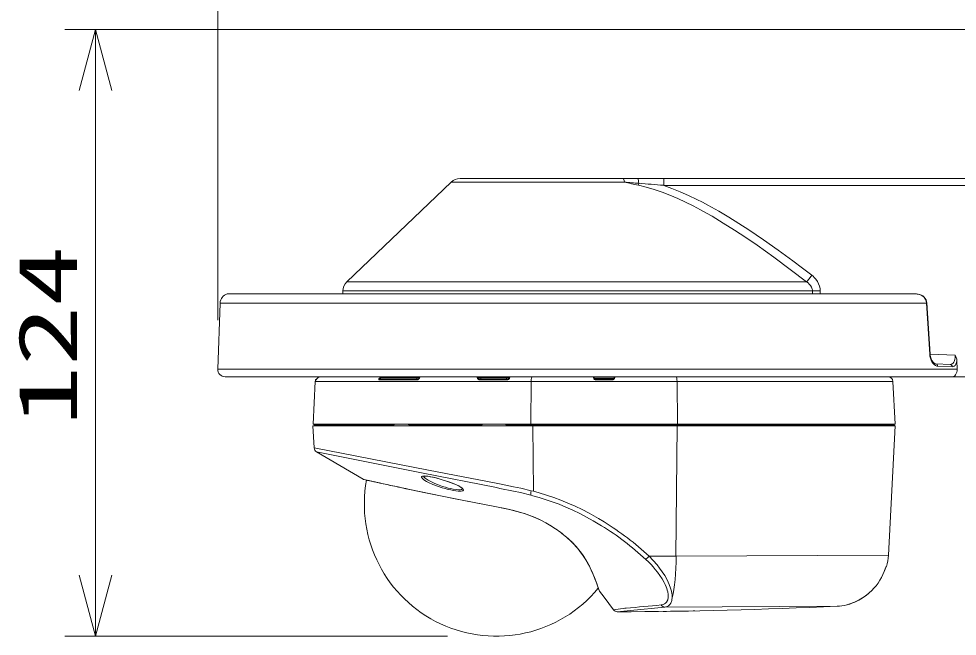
# Model space of a CAD drawing. Units: millimetres on the paper. Extents: x -62 to 65, y -59 to 59.
# Drawn here: x -3.55 to 34.81, y 16.17 to 41.4 of the extents above; entities that cross this region are included whole.
import ezdxf
from ezdxf.enums import TextEntityAlignment as Align

# ---------------------------------------------------------------- set-up
doc = ezdxf.new("R2010")
doc.units = ezdxf.units.MM
for name, color, linetype, lineweight in [('0-2_GAIKEI', 4, 'Continuous', 9), ('0-3_SUNPO', 7, 'Continuous', 9), ('0-4_0', 7, 'Continuous', 9)]:
    doc.layers.add(name, color=color, linetype=linetype, lineweight=lineweight)
doc.styles.add('ＭＳ ゴシック', font='')
doc.styles.get('ＭＳ ゴシック').set_extended_font_data('MS Gothic')

# ---------------------------------------------------------------- blocks, each defined once
blk = doc.blocks.new('_Open30')
at = {"layer": '0-4_0'}
blk.add_line((0, 0), (-1, 0), dxfattribs=at)
blk.add_lwpolyline([(-1, 0.2679), (0, 0), (-1, -0.2679)], dxfattribs=at)

msp = doc.modelspace()

# ---------------------------------------------------------------- linework, layer by layer
at = {"layer": '0-2_GAIKEI', "color": 7}
for p, q in [((14.119, 34.724), (9.861, 30.647)), ((21.75, 34.873), (14.491, 34.873)), ((21.75, 34.873), (38.967, 34.873)), ((33.118, 30.16), (4.995, 30.16)), ((9.698, 30.281), (9.693, 30.16)), ((4.68, 29.787), (4.586, 27.083)), ((33.702, 27.7), (33.569, 29.79)), ((33.703, 27.692), (34.73, 27.656)), ((33.931, 27.299), (34.522, 27.279)), ((34.807, 27.084), (34.8, 27.422)), ((4.886, 26.773), (38.894, 26.773)), ((8.57, 26.583), (8.478, 24.833)), ((8.584, 26.648), (8.604, 26.648)), ((32.18, 26.583), (32.272, 24.833)), ((8.475, 24.773), (32.275, 24.773)), ((8.523, 23.865), (8.475, 24.773)), ((8.478, 24.833), (23.375, 24.833)), ((23.375, 24.833), (32.272, 24.833)), ((31.998, 19.482), (32.275, 24.773)), ((10.529, 22.586), (8.621, 23.703)), ((31.827, 18.822), (31.827, 18.822)), ((31.895, 18.998), (31.894, 18.997)), ((31.923, 19.017), (31.904, 19.017)), ((30.292, 17.453), (30.293, 17.453))]:
    msp.add_line(p, q, dxfattribs=at)
at = {"layer": '0-2_GAIKEI'}
for p, q in [((21.204, 34.724), (14.119, 34.724)), ((21.794, 34.678), (21.776, 34.599)), ((22.812, 34.873), (22.812, 34.595)), ((38.944, 34.595), (22.812, 34.595)), ((9.861, 30.647), (28.652, 30.647)), ((4.967, 30.156), (33.141, 30.156)), ((29.212, 30.28), (29.213, 30.16)), ((33.553, 29.787), (4.68, 29.787)), ((33.687, 27.697), (33.553, 29.787)), ((4.586, 27.083), (34.807, 27.083)), ((34.807, 27.083), (34.807, 27.084)), ((34.807, 27.084), (34.815, 27.084)), ((8.57, 26.583), (17.393, 26.583)), ((11.204, 26.648), (12.733, 26.648)), ((11.232, 26.673), (12.756, 26.673)), ((11.306, 26.771), (11.311, 26.732)), ((11.311, 26.732), (12.716, 26.732)), ((11.342, 26.733), (11.342, 26.773)), ((12.716, 26.733), (11.342, 26.733)), ((12.716, 26.733), (12.716, 26.773)), ((12.716, 26.733), (12.716, 26.732)), ((12.716, 26.673), (12.716, 26.732)), ((12.816, 26.733), (12.816, 26.732)), ((15.234, 26.733), (15.234, 26.732)), ((15.28, 26.648), (16.419, 26.648)), ((15.294, 26.673), (16.429, 26.673)), ((15.334, 26.733), (15.334, 26.773)), ((15.334, 26.733), (15.334, 26.732)), ((16.389, 26.733), (15.334, 26.733)), ((15.334, 26.673), (15.334, 26.732)), ((16.389, 26.733), (16.389, 26.773)), ((16.389, 26.733), (16.389, 26.732)), ((16.489, 26.733), (16.489, 26.732)), ((17.393, 26.583), (17.376, 24.833)), ((17.393, 26.583), (20.375, 26.583)), ((19.935, 26.772), (19.935, 26.773)), ((19.975, 26.732), (19.975, 26.733)), ((20.772, 26.713), (19.978, 26.713)), ((20.034, 26.648), (20.375, 26.648)), ((20.035, 26.673), (20.375, 26.673)), ((20.716, 26.673), (20.375, 26.673)), ((23.358, 26.583), (20.375, 26.583)), ((20.716, 26.648), (20.716, 26.673)), ((20.776, 26.733), (20.776, 26.732)), ((23.358, 26.583), (32.18, 26.583)), ((23.358, 26.583), (23.375, 24.833)), ((8.535, 24.813), (11.168, 24.813)), ((8.536, 24.773), (8.535, 24.813)), ((11.686, 24.833), (11.686, 24.803)), ((12.375, 24.832), (11.823, 24.832)), ((12.403, 24.813), (15.32, 24.813)), ((15.32, 24.813), (15.318, 24.809)), ((15.371, 24.809), (15.318, 24.809)), ((16.375, 24.813), (17.386, 24.813)), ((17.458, 24.773), (17.483, 22.093)), ((20.375, 24.813), (23.364, 24.813)), ((23.356, 24.773), (23.305, 19.447)), ((23.364, 24.813), (23.364, 24.773)), ((23.364, 24.813), (32.215, 24.813)), ((32.214, 24.773), (32.215, 24.813)), ((32.243, 24.775), (32.242, 24.776)), ((17.483, 22.093), (17.401, 22.114)), ((15.975, 21.462), (15.975, 21.461)), ((18.395, 20.561), (18.391, 20.563)), ((18.909, 20.157), (18.905, 20.16)), ((22.217, 19.443), (23.305, 19.447)), ((23.305, 19.447), (23.306, 19.447)), ((23.306, 19.447), (23.324, 19.447)), ((23.324, 19.447), (31.998, 19.482)), ((22.996, 17.848), (22.996, 17.843)), ((22.996, 17.843), (22.996, 17.842)), ((23.157, 17.747), (23.157, 17.746)), ((22.862, 17.364), (21.45, 17.224)), ((22.862, 17.364), (29.906, 17.4)), ((21.319, 17.212), (20.916, 17.173)), ((21.45, 17.224), (21.319, 17.212)), ((22.85, 17.189), (22.795, 17.188)), ((22.85, 17.189), (23.086, 17.192)), ((23.086, 17.191), (23.086, 17.192)), ((23.786, 17.203), (24.022, 17.207)), ((24.022, 17.207), (24.076, 17.207))]:
    msp.add_line(p, q, dxfattribs=at)
for points in [[(21.794, 34.678), (21.788, 34.74), (21.78, 34.797), (21.77, 34.841), (21.758, 34.867), (21.754, 34.871), (21.75, 34.873)], [(28.652, 30.647), (27.984, 31.159), (27.31, 31.66), (26.97, 31.906), (26.629, 32.147), (26.172, 32.46), (25.712, 32.764), (25.249, 33.056), (24.787, 33.331), (24.556, 33.463), (24.323, 33.591), (24.011, 33.754), (23.699, 33.908), (23.385, 34.053), (23.064, 34.188), (22.743, 34.312), (22.421, 34.422), (22.099, 34.518), (21.776, 34.599)], [(28.869, 30.92), (28.481, 31.217), (28.09, 31.511), (27.496, 31.946), (26.897, 32.369), (26.595, 32.575), (26.292, 32.778), (25.885, 33.04), (25.476, 33.294), (25.065, 33.536), (24.617, 33.786), (24.393, 33.904), (24.168, 34.019), (23.829, 34.181), (23.49, 34.332), (23.151, 34.47), (22.812, 34.595)], [(29.212, 30.28), (29.203, 30.381), (29.181, 30.48), (29.146, 30.575), (29.097, 30.669), (29.037, 30.755), (28.967, 30.833), (28.92, 30.878), (28.869, 30.92)], [(28.893, 30.281), (28.891, 30.319), (28.884, 30.357), (28.873, 30.394), (28.858, 30.431), (28.818, 30.498), (28.765, 30.559), (28.711, 30.606), (28.652, 30.647)], [(9.698, 30.281), (28.893, 30.281), (28.895, 30.16)], [(33.141, 30.156), (33.177, 30.154), (33.219, 30.148), (33.259, 30.139), (33.301, 30.126), (33.366, 30.094), (33.425, 30.05)], [(33.687, 27.697), (33.697, 27.613), (33.715, 27.533), (33.741, 27.458), (33.773, 27.39), (33.817, 27.324), (33.866, 27.27), (33.919, 27.231), (33.947, 27.218), (33.975, 27.208), (34.013, 27.203), (34.609, 27.182), (34.648, 27.188), (34.686, 27.207), (34.72, 27.24), (34.753, 27.29), (34.779, 27.351), (34.8, 27.422)], [(11.306, 26.771), (11.269, 26.763), (11.232, 26.75), (11.209, 26.737), (11.188, 26.721), (11.174, 26.703), (11.167, 26.683), (11.17, 26.665), (11.18, 26.654), (11.194, 26.649), (11.204, 26.648)], [(11.311, 26.732), (11.278, 26.728), (11.246, 26.722), (11.219, 26.713), (11.208, 26.708), (11.196, 26.698), (11.193, 26.693), (11.194, 26.685), (11.199, 26.68), (11.209, 26.676), (11.232, 26.673)], [(12.733, 26.648), (12.755, 26.651), (12.777, 26.66), (12.8, 26.677), (12.818, 26.7), (12.83, 26.72), (12.844, 26.751), (12.85, 26.766), (12.853, 26.771)], [(15.192, 26.771), (15.191, 26.767), (15.189, 26.756), (15.19, 26.731), (15.197, 26.708), (15.21, 26.685), (15.231, 26.664), (15.253, 26.652), (15.28, 26.648)], [(16.389, 26.673), (16.389, 26.732), (15.334, 26.732)], [(16.419, 26.648), (16.445, 26.652), (16.468, 26.663), (16.488, 26.681), (16.503, 26.7), (16.513, 26.72), (16.52, 26.74), (16.527, 26.767), (16.528, 26.771)], [(19.935, 26.772), (19.936, 26.753), (19.938, 26.737), (19.95, 26.706), (19.959, 26.69), (19.981, 26.667), (20.005, 26.653), (20.034, 26.648), (20.035, 26.673)], [(20.816, 26.773), (20.816, 26.772), (20.815, 26.753), (20.812, 26.737), (20.801, 26.706), (20.791, 26.69), (20.77, 26.667), (20.746, 26.653), (20.716, 26.648), (20.375, 26.648)], [(11.823, 24.832), (11.775, 24.815), (11.748, 24.808), (11.686, 24.803), (11.161, 24.803)], [(11.168, 24.813), (11.178, 24.831), (11.179, 24.832), (11.179, 24.832), (11.18, 24.833)], [(12.364, 24.833), (12.38, 24.83), (12.394, 24.823), (12.403, 24.813), (12.405, 24.809)], [(12.447, 24.773), (12.427, 24.779), (12.41, 24.797), (12.405, 24.809)], [(15.344, 24.833), (15.337, 24.831), (15.329, 24.826), (15.32, 24.813)], [(15.375, 24.81), (15.389, 24.827), (15.405, 24.833)], [(20.375, 24.813), (17.386, 24.813), (17.386, 24.773)], [(8.523, 23.865), (13.2, 22.956), (15.96, 22.423)], [(8.621, 23.703), (12.915, 22.846), (15.975, 22.243)], [(13.758, 22.568), (13.509, 22.638), (13.387, 22.667), (13.27, 22.692), (13.169, 22.708), (13.078, 22.718), (13.029, 22.72), (12.987, 22.719), (12.953, 22.713), (12.925, 22.7), (12.917, 22.691), (12.913, 22.681), (12.914, 22.669), (12.919, 22.656), (12.933, 22.635), (12.954, 22.613), (12.996, 22.578), (13.049, 22.542), (13.121, 22.499), (13.203, 22.456), (13.381, 22.375), (13.567, 22.303), (13.758, 22.239)], [(13.758, 22.567), (13.499, 22.639), (13.291, 22.686), (13.151, 22.709), (13.056, 22.716), (13.006, 22.714), (12.98, 22.708)], [(12.996, 22.713), (13.009, 22.689), (13.032, 22.664), (13.062, 22.636), (13.099, 22.608), (13.189, 22.55), (13.268, 22.505), (13.353, 22.462), (13.459, 22.413), (13.568, 22.367), (13.775, 22.293), (13.89, 22.257), (14.004, 22.226), (14.106, 22.202), (14.206, 22.182), (14.33, 22.164), (14.442, 22.157), (14.491, 22.159), (14.532, 22.165), (14.556, 22.173), (14.574, 22.184), (14.582, 22.194), (14.586, 22.205)], [(13.758, 22.239), (13.882, 22.204), (14.004, 22.173), (14.113, 22.148), (14.22, 22.129), (14.319, 22.114), (14.413, 22.106), (14.474, 22.104), (14.53, 22.106), (14.57, 22.111), (14.601, 22.12), (14.618, 22.13), (14.627, 22.142), (14.63, 22.159), (14.621, 22.179), (14.602, 22.202), (14.573, 22.226), (14.51, 22.269), (14.431, 22.312), (14.342, 22.354), (14.236, 22.399), (14.125, 22.443), (13.889, 22.526), (13.758, 22.568)], [(13.758, 22.567), (14.026, 22.478), (14.246, 22.394), (14.399, 22.325), (14.495, 22.274), (14.554, 22.235), (14.587, 22.202)], [(17.401, 22.114), (16.967, 22.219), (16.678, 22.281), (16.102, 22.396), (15.96, 22.423)], [(15.975, 21.462), (14.507, 21.747), (13.071, 22.037), (12.419, 22.172)], [(17.382, 21.935), (16.961, 22.039), (16.679, 22.101), (16.115, 22.215), (15.975, 22.243)], [(20.274, 20.688), (19.935, 20.891), (19.659, 21.043), (19.38, 21.188), (19.098, 21.323), (18.815, 21.449), (18.533, 21.564), (18.253, 21.668), (17.97, 21.764), (17.716, 21.842), (17.463, 21.914), (17.463, 21.914), (17.462, 21.914), (17.389, 21.934), (17.389, 21.934), (17.382, 21.935)], [(20.375, 20.843), (20.144, 20.982), (20.045, 21.04), (19.763, 21.196), (19.477, 21.344), (19.187, 21.483), (18.896, 21.611), (18.606, 21.729), (18.316, 21.836), (18.025, 21.935), (17.725, 22.026), (17.483, 22.093)], [(15.975, 21.462), (16.328, 21.391), (16.503, 21.352), (16.812, 21.275), (16.965, 21.231), (17.116, 21.184), (17.338, 21.106), (17.555, 21.019), (17.767, 20.923), (17.972, 20.818), (18.188, 20.694), (18.395, 20.561)], [(19.402, 19.625), (19.521, 19.461), (19.628, 19.298), (19.722, 19.136), (19.809, 18.969), (19.885, 18.808), (19.96, 18.63), (20.003, 18.521), (20.075, 18.326), (20.121, 18.193), (20.182, 18.019)], [(22.076, 19.312), (22.186, 19.208), (22.295, 19.097), (22.381, 19.003), (22.467, 18.904), (22.563, 18.785), (22.657, 18.658), (22.749, 18.519), (22.836, 18.365), (22.877, 18.281), (22.915, 18.191), (22.938, 18.127), (22.959, 18.059), (22.978, 17.984)], [(22.217, 19.443), (22.378, 19.272), (22.539, 19.086), (22.645, 18.952), (22.75, 18.807), (22.852, 18.65), (22.95, 18.477), (22.997, 18.382), (23.041, 18.282), (23.095, 18.136), (23.128, 18.012), (23.147, 17.916), (23.154, 17.859), (23.157, 17.806), (23.157, 17.747)], [(22.996, 17.793), (22.99, 17.724), (22.982, 17.684), (22.975, 17.66), (22.946, 17.594), (22.935, 17.576), (22.915, 17.549), (22.883, 17.518), (22.85, 17.494), (22.821, 17.479), (22.794, 17.468), (22.752, 17.457), (22.713, 17.451)], [(23.157, 17.746), (23.15, 17.67), (23.141, 17.625), (23.133, 17.598), (23.105, 17.528), (23.093, 17.506), (23.071, 17.476), (23.04, 17.442), (23.006, 17.414), (22.976, 17.397), (22.948, 17.384), (22.903, 17.371), (22.862, 17.364)], [(23.086, 17.191), (22.927, 17.189), (22.794, 17.188), (22.792, 17.188), (22.795, 17.188), (22.85, 17.189)], [(24.022, 17.207), (24.073, 17.207), (24.078, 17.207), (24.073, 17.207), (24.038, 17.206), (23.824, 17.202), (23.786, 17.202)]]:
    msp.add_lwpolyline(points, dxfattribs=at)
at = {"layer": '0-2_GAIKEI', "color": 7}
for points in [[(33.118, 30.16), (33.193, 30.155), (33.273, 30.138), (33.347, 30.11), (33.407, 30.074), (33.43, 30.057)], [(33.569, 29.79), (33.559, 29.852), (33.535, 29.92), (33.501, 29.978), (33.452, 30.036), (33.43, 30.057)], [(33.931, 27.299), (33.901, 27.306), (33.866, 27.326), (33.824, 27.365), (33.783, 27.423), (33.745, 27.501), (33.72, 27.582), (33.705, 27.673), (33.702, 27.7)], [(34.522, 27.279), (34.565, 27.284), (34.605, 27.302), (34.641, 27.333), (34.672, 27.377), (34.697, 27.428), (34.714, 27.488), (34.726, 27.553), (34.729, 27.604), (34.73, 27.656)], [(34.8, 27.422), (34.791, 27.494), (34.772, 27.56), (34.743, 27.63), (34.73, 27.656)], [(34.807, 27.083), (34.804, 27.019), (34.792, 26.957), (34.772, 26.901), (34.744, 26.853), (34.712, 26.816), (34.676, 26.79), (34.637, 26.775), (34.61, 26.773)], [(8.604, 26.648), (8.604, 26.648), (8.604, 26.648), (8.608, 26.654), (8.629, 26.686), (8.643, 26.704), (8.682, 26.738), (8.729, 26.761), (8.775, 26.772)], [(8.775, 26.772), (8.722, 26.759), (8.674, 26.732), (8.635, 26.695), (8.61, 26.658)], [(8.775, 26.772), (8.721, 26.758), (8.672, 26.73), (8.633, 26.692), (8.619, 26.673)], [(15.975, 21.461), (14.294, 21.788), (12.828, 22.085), (12.428, 22.168)], [(15.975, 21.461), (16.305, 21.395), (16.632, 21.321), (16.873, 21.257), (17.109, 21.186), (17.34, 21.105), (17.565, 21.015), (17.783, 20.915), (17.994, 20.806), (18.197, 20.688), (18.391, 20.563)], [(19.396, 19.631), (19.486, 19.509), (19.568, 19.388), (19.644, 19.267), (19.712, 19.148), (19.774, 19.032), (19.881, 18.81), (19.966, 18.607), (20.064, 18.348), (20.157, 18.081), (20.173, 18.036), (20.182, 18.019)], [(31.827, 18.822), (31.846, 18.874), (31.893, 18.997), (31.902, 19.015), (31.903, 19.017), (31.904, 19.017), (31.904, 19.017)], [(31.895, 18.998), (31.843, 18.863), (31.827, 18.822)], [(20.138, 18.134), (20.172, 18.037), (20.182, 18.019)], [(20.182, 18.019), (20.376, 17.763), (20.755, 17.254)], [(30.293, 17.453), (30.466, 17.505), (30.629, 17.57), (30.793, 17.651), (30.937, 17.736), (31.049, 17.813), (31.174, 17.91), (31.215, 17.945)], [(31.215, 17.945), (31.116, 17.864), (30.966, 17.755), (30.807, 17.658), (30.644, 17.576), (30.479, 17.51), (30.31, 17.458), (30.293, 17.453)]]:
    msp.add_lwpolyline(points, dxfattribs=at)
for centre, radius, start, end in [((14.491, 34.336), 0.537, 90, 133.7546), ((10.228, 30.263), 0.531, 133.7546, 178), ((5.08, 29.773), 0.4, 106.4505, 178), ((4.995, 30.06), 0.1, 90, 106.4505), ((4.886, 27.073), 0.3, 178, 270), ((8.77, 26.573), 0.2, 157.983, 176.9891), ((8.621, 26.633), 0.04, 93.0679, 157.9757), ((8.796, 26.572), 0.201, 90, 95.9778), ((31.981, 26.573), 0.2, 3, 90), ((8.722, 23.876), 0.2, 183, 239.6369), ((10.559, 22.638), 0.0602, 239.665, 257.331), ((32.719, 120.055), 99.966, 257.185, 257.57087), ((15.975, 21.573), 5.4, 169.5506, 320.4427), ((38.037, 144.29), 124.777, 257.5811, 258.15667), ((15.656, 16.548), 4.858, 48.037, 55.7427), ((16.281, 17.229), 3.934, 37.6478, 48.1723), ((29.801, 19.597), 2.2, 344.6994, 357), ((29.762, 19.611), 2.21, 311.0827, 339.0874), ((29.762, 19.611), 2.21, 311.074, 339.0788), ((29.762, 19.611), 2.21, 311.0741, 339.0787), ((31.865, 19.033), 0.06, 289.4126, 344.6991), ((31.846, 19.033), 0.06, 321.1022, 344.7312), ((20.375, 217.173), 200, 270.15493, 272.73135), ((29.801, 19.597), 2.2, 272.7314, 282.8951), ((20.915, 17.373), 0.2, 216.5053, 270)]:
    msp.add_arc(centre, radius, start, end, dxfattribs=at)
at = {"layer": '0-2_GAIKEI'}
for centre, radius, start, end in [((31.527, 164.205), 129.892, 265.44172, 265.7028), ((15.65, 7.761), 27.529, 77.1414, 78.3604), ((14.65, -59.501), 94.45, 85.04266, 85.66218), ((29.083, 37.211), 6.933, 268.4267, 271.0626), ((33.118, 30.091), 0.0698, 70.2664, 90), ((33.401, 30.072), 0.032, 317.7613, 332.3393), ((33.552, 29.846), 0.0587, 271.5063, 287.3044), ((33.686, 27.753), 0.0563, 271.455, 287.4685), ((11.342, 26.483), 0.29, 90, 97.0344), ((11.342, 26.457), 0.276, 90, 96.441), ((12.774, 22.4), 4.334, 89.4474, 90.7693), ((12.774, 29.621), 2.889, 268.8462, 270.829), ((12.756, 26.733), 0.06, 270, 359), ((12.856, 26.733), 0.04, 90, 180), ((12.856, 26.731), 0.0398, 94.9259, 180), ((12.857, 26.768), 0.005, 90, 146.5548), ((15.194, 26.731), 0.0398, 0, 93.6208), ((15.195, 26.77), 0.0032, 90, 180), ((15.194, 26.733), 0.04, 0, 90), ((15.276, 22.4), 4.334, 89.2307, 90.5526), ((15.294, 26.733), 0.06, 181, 270), ((15.276, 29.621), 2.889, 269.171, 271.1538), ((16.447, 29.621), 2.889, 268.8462, 270.829), ((16.448, 22.4), 4.334, 89.4474, 90.7693), ((16.429, 26.733), 0.06, 270, 359), ((16.529, 26.733), 0.04, 90, 180), ((16.529, 26.731), 0.0398, 91.8965, 180), ((16.531, 26.77), 0.0029, 117.8013, 180), ((19.935, 26.733), 0.04, 0, 90), ((19.935, 26.732), 0.0399, 0, 90), ((20.035, 26.733), 0.06, 180, 270), ((20.716, 26.733), 0.06, 270, 0), ((20.816, 26.733), 0.04, 90, 180), ((20.816, 26.732), 0.0399, 90, 180), ((8.515, 24.813), 0.02, 0, 90), ((11.116, 24.822), 0.0493, 272.1741, 337.3301), ((11.214, 24.778), 0.0584, 142.8377, 154.7248), ((15.266, 24.828), 0.0552, 271.275, 339.8584), ((15.32, 24.833), 0.06, 270, 337.6862), ((15.406, 24.795), 0.0377, 90, 158.8465), ((15.372, 24.813), 0.0048, 254.4583, 312.0886), ((16.33, 24.773), 0.06, 30, 90), ((16.434, 24.833), 0.06, 210, 270), ((32.221, 24.744), 0.0382, 54.7788, 100.4744), ((32.249, 24.904), 0.131, 254.5532, 270), ((32.235, 24.813), 0.02, 90, 180), ((33.517, 24.901), 1.282, 183.0104, 185.6227), ((32.25, 24.784), 0.0114, 235.5579, 270), ((32.589, 119.262), 99.161, 257.14568, 257.53659), ((37.846, 143.15), 123.621, 257.54701, 258.13034), ((13.957, 10.487), 12.184, 47.3178, 58.2121), ((15.655, 16.546), 4.861, 47.9825, 55.6977), ((14.104, 10.736), 11.71, 47.0882, 58.2007), ((16.275, 17.218), 3.947, 37.5903, 48.1354), ((22.118, 17.8), 0.879, 3.1017, 12.0969), ((22.331, 17.814), 0.665, 358.1469, 2.3846), ((21.665, 12.045), 5.288, 95.5815, 99.9166), ((22.001, 8.832), 8.518, 94.8361, 95.7254), ((0.406, 253.586), 237.186, 275.04956, 275.39647), ((20.375, 217.233), 200.059, 270.77639, 270.97695)]:
    msp.add_arc(centre, radius, start, end, dxfattribs=at)
for centre, major_axis, ratio, start_param, end_param in [((21.155, 34.336), (0, 0.537), 0.132455, 5.519523, 6.283185), ((28.869, 30.935), (-0.244, -0.317), 0.023949, 0.440755, 1.539767), ((33.111, 29.772), (0.442, -0.031), 0.903747, 0.11341, 0.844737), ((33.927, 27.199), (-0.0035, -0.0999), 0.863561, 1.635855, 3.141593), ((34.519, 27.179), (-0.0035, -0.0999), 0.901353, 1.637172, 3.141593), ((11.232, 26.633), (0, -0.04), 0.757202, 3.141593, 4.327992), ((12.756, 26.633), (0, 0.04), 0.615505, 6.283185, 7.469585), ((15.294, 26.633), (0, -0.04), 0.3795, 3.141593, 4.327992), ((16.429, 26.633), (0, 0.04), 0.273939, 6.283185, 7.469585), ((17.429, 26.573), (0, 0.2), 0.183485, 0, 1.518436), ((23.321, 26.573), (0, 0.2), 0.183485, 4.76475, 6.283203), ((15.32, 24.833), (0, -0.06), 0.927184, 0, 1.15928), ((17.383, 24.813), (0, -0.02), 0.183486, 1.588201, 3.139607), ((23.368, 24.813), (0, -0.02), 0.18349, 3.141593, 4.694936), ((32.182, 24.77), (0.0597, 0.006), 0.524244, 0.013056, 0.94878), ((17.437, 22.125), (-0.051, -0.193), 0.164663, 4.809794, 6.114603), ((22.199, 19.453), (-0.137, -0.146), 0.100734, 0.363683, 1.593427), ((22.921, 19.563), (0.011, -2.2), 0.183251, 0.598988, 1.517369), ((22.859, 17.564), (0.02, -0.199), 0.89956, 5.2247, 6.187005), ((20.375, 215.714), (199.298, 0), 0.996195, 4.725991, 4.729505), ((20.375, 215.644), (199.23, 0), 0.996195, 4.725996, 4.729511), ((23.785, 17.262), (-0.001, 0.06), 0.001492, 2.941738, 3.141056)]:
    msp.add_ellipse(centre, major_axis=major_axis, ratio=ratio, start_param=start_param, end_param=end_param, dxfattribs=at)
at = {"layer": '0-2_GAIKEI', "color": 7}
for centre, major_axis, ratio, start_param, end_param in [((8.641, 26.633), (0, 0.04), 0.998225, 0.820399, 1.1864), ((30.292, 19.02), (1.378, 1.23), 0.766721, 4.11224, 4.69754)]:
    msp.add_ellipse(centre, major_axis=major_axis, ratio=ratio, start_param=start_param, end_param=end_param, dxfattribs=at)
at = {"layer": '0-3_SUNPO'}
for p, q in [((4.586, 29.082), (4.586, 47.218)), ((40.072, 40.969), (-1.664, 40.969)), ((-0.414, 38.469), (-0.414, 18.673)), ((13.975, 16.173), (-1.664, 16.173))]:
    msp.add_line(p, q, dxfattribs=at)

# ---------------------------------------------------------------- block references
at = {"layer": '0-3_SUNPO', "xscale": 2.5, "yscale": 2.5}
for p, rotation in [((-0.414, 40.969), 90), ((-0.414, 16.173), 270)]:
    msp.add_blockref('_Open30', p, dxfattribs=dict(at, rotation=rotation))

# ---------------------------------------------------------------- texts
at = {"layer": '0-3_SUNPO', "style": 'ＭＳ ゴシック', "width": 1.5}
msp.add_text('124', height=2.405, rotation=90, dxfattribs=at).set_placement((-0.451, 24.761), align=Align.BOTTOM_LEFT)

doc.saveas('drawing.dxf')
